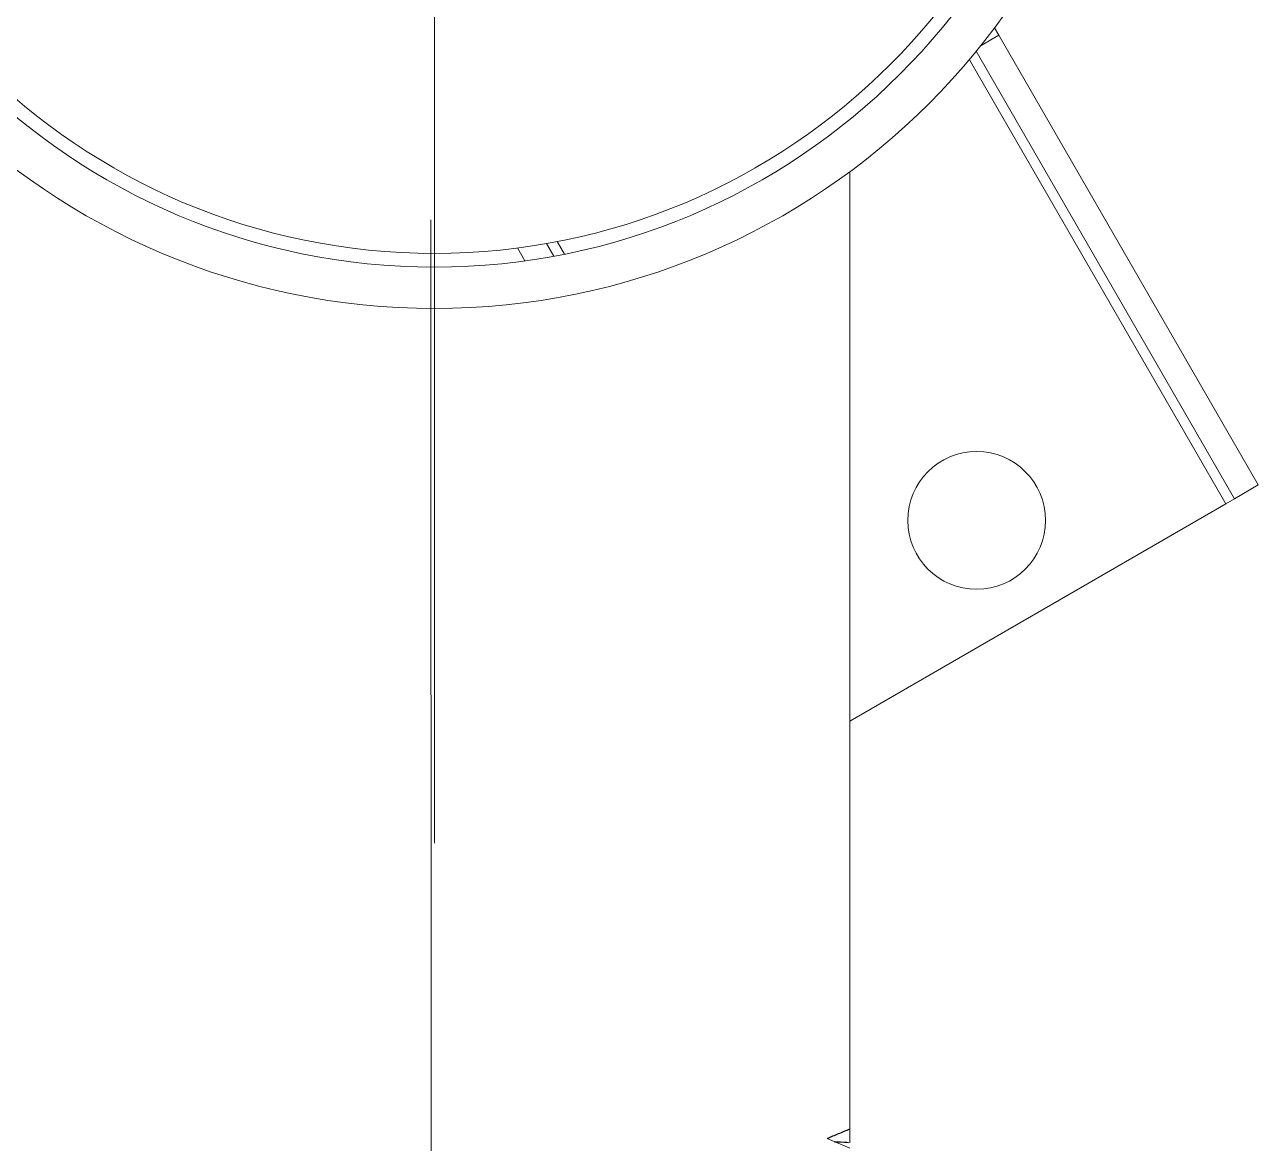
# Model space of a CAD drawing. Header units: millimetres. Extents: x 3795014 to 4300160, y 3869364 to 4016788.
# Drawn here: x 4228932.9 to 4229044.9, y 3924153.7 to 3924255.2 of the extents above; entities that cross this region are included whole.
import ezdxf

# ---------------------------------------------------------------- set-up
doc = ezdxf.new("R2010")
doc.units = ezdxf.units.MM
doc.linetypes.add('CENTER', pattern=[2, 1.25, -0.25, 0.25, -0.25])
doc.layers.add('Дополнительная', color=7, linetype='Continuous', lineweight=18)

# ---------------------------------------------------------------- blocks, each defined once
blk = doc.blocks.new('SW_CENTERMARKSYMBOL_1')
at = {"color": 0, "linetype": 'Continuous', "lineweight": 0}
blk.add_line((-0.5, 0), (-11.2, 0), dxfattribs=at)

msp = doc.modelspace()

# ---------------------------------------------------------------- linework, layer by layer
at = {"color": 0, "linetype": 'Continuous', "lineweight": -3}
for points, knots in [([(4229007.77, 3924155, 0), (4229007.43, 3924154.86, 0), (4229006.74, 3924154.57, 0), (4229006.06, 3924154.29, 0), (4229005.73, 3924154.15, 0)], [0, 0, 0, 0, 0.504381, 1, 1, 1, 1]), ([(4229006.4, 3924153.87, 0), (4229006.41, 3924153.87, 0), (4229007.21, 3924153.84, 0), (4229007.71, 3924153.81, 0), (4229007.65, 3924153.77, 0), (4229007.63, 3924153.76, 0)], [0, 0, 0, 0, 0.006059, 0.669702, 1, 1, 1, 1])]:
    msp.add_open_spline(points, degree=3, knots=knots, dxfattribs=at)
at = {"layer": 'Дополнительная', "linetype": 'CENTER', "ltscale": 100}
msp.add_line((4228969.61, 3924837.49, 0), (4228970.1, 3922827.74, 0), dxfattribs=at)
at = {"layer": 'Дополнительная', "linetype": 'Continuous'}
for p, q in [((4229019.71, 3924253.33, 0), (4229021.31, 3924254.25, 0)), ((4229021.31, 3924254.25, 0), (4229020.93, 3924254.91, 0)), ((4229044.87, 3924213.45, 0), (4229021.31, 3924254.25, 0)), ((4229041.91, 3924211.74, 0), (4229018.64, 3924252.03, 0)), ((4229042.7, 3924212.2, 0), (4229019.27, 3924252.79, 0)), ((4229007.78, 3924241.86, 0), (4229007.78, 3924241.85, 0)), ((4229007.78, 3924241.85, 0), (4229007.78, 3924155.01, 0)), ((4228980.26, 3924235.35, 0), (4228980.93, 3924234.2, 0)), ((4228981.22, 3924235.53, 0), (4228981.88, 3924234.39, 0)), ((4228977.61, 3924234.95, 0), (4228978.28, 3924233.78, 0)), ((4229042.7, 3924212.2, 0), (4229044.87, 3924213.45, 0)), ((4229041.91, 3924211.74, 0), (4229007.78, 3924192.03, 0)), ((4229042.7, 3924212.2, 0), (4229041.91, 3924211.74, 0)), ((4229007.78, 3924155.01, 0), (4229005.72, 3924154.15, 0)), ((4229007.78, 3924155.01, 0), (4229007.7, 3924155, 0)), ((4229007.78, 3924155.01, 0), (4229007.78, 3924153.76, 0)), ((4229005.72, 3924154.15, 0), (4229007.78, 3924153.29, 0))]:
    msp.add_line(p, q, dxfattribs=at)
for centre, radius in [((4228970.09, 3924292.96, 0), 63.5), ((4228970.09, 3924292.96, 0), 59.75), ((4228970.09, 3924292.96, 0), 58.5), ((4229019.3, 3924210.23, 0), 6.25)]:
    msp.add_circle(centre, radius, dxfattribs=at)

# ---------------------------------------------------------------- block references
at = {"color": 0, "linetype": 'Continuous', "lineweight": -3, "xscale": -10, "yscale": 10, "zscale": 10, "rotation": 269.9999999999999}
msp.add_blockref('SW_CENTERMARKSYMBOL_1', (4228970.09, 3924292.96, 0), dxfattribs=at)

doc.saveas('drawing.dxf')
